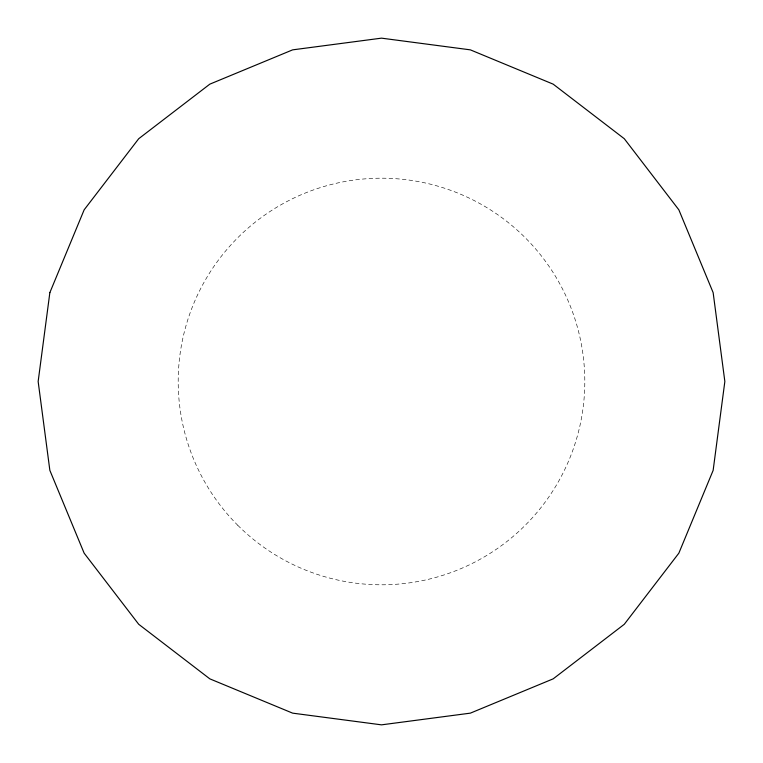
<?xml version="1.0" encoding="UTF-8"?>
<svg xmlns="http://www.w3.org/2000/svg" width="763" height="763" viewBox="0 0 763 763"><rect width="100%" height="100%" fill="white"/><g stroke="black" fill="none" stroke-linecap="round" stroke-linejoin="round"><path stroke-width="0.57" stroke-dasharray="3.81 2.86" d="M237.741 525.259A203.311 203.311 0 0 0 577.877 434.118A203.311 203.311 0 0 0 328.882 185.123A203.311 203.311 0 0 0 237.741 525.259"/><path stroke-width="1.14" d="M49.853 292.639L38.15 381.5L49.853 470.361L84.149 553.175L138.713 624.287L209.825 678.851L292.639 713.147L381.5 724.85L470.361 713.147L553.175 678.851L624.287 624.287L678.851 553.175L713.147 470.361L724.85 381.5L713.147 292.639L678.851 209.825L624.287 138.713L553.175 84.149L470.361 49.853L381.5 38.15L292.639 49.853L209.825 84.149L138.713 138.713L84.149 209.825L49.853 292.639"/></g></svg>
